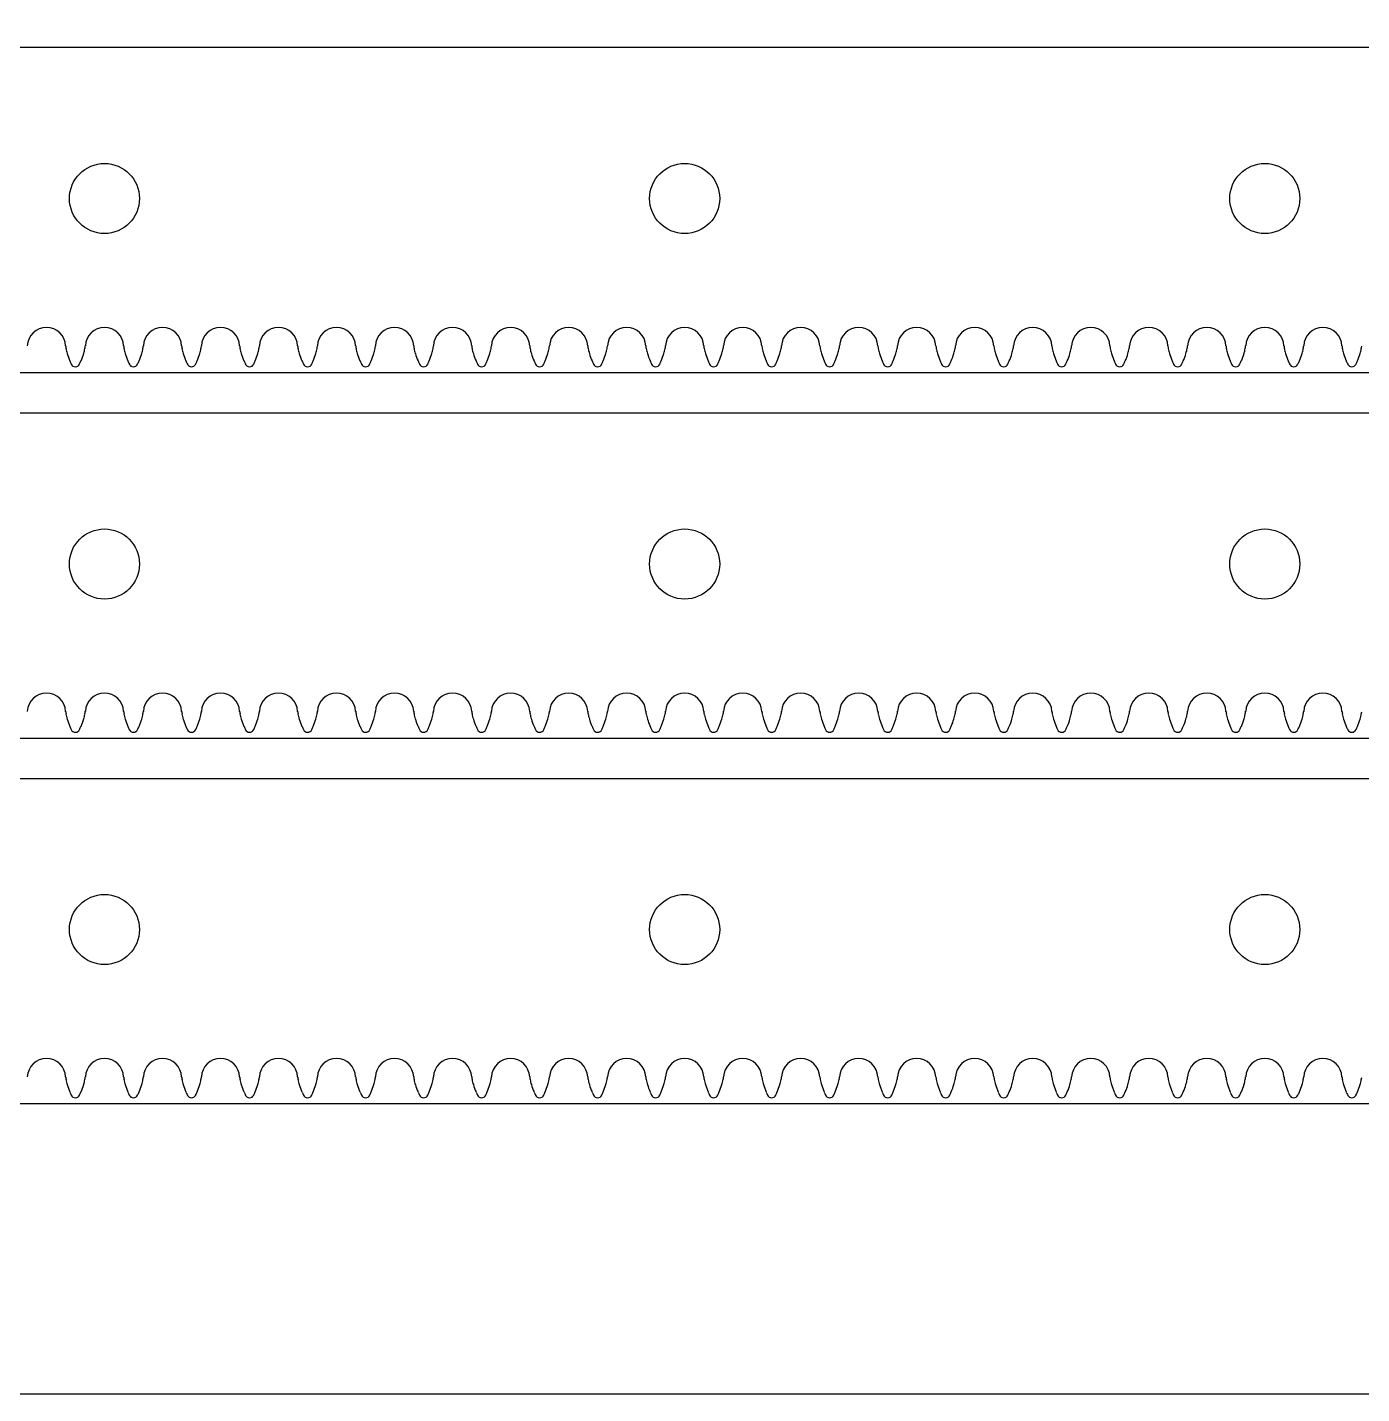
# Model space of a CAD drawing. Extents: x 0 to 800, y 0 to 400.
# Drawn here: x 338.4 to 453.3, y 0 to 117.7 of the extents above; entities that cross this region are included whole.
import ezdxf

# ---------------------------------------------------------------- set-up
doc = ezdxf.new("R2010")
doc.units = 0
doc.header["$MEASUREMENT"] = 0
for name, color, linetype in [('CUTOUT_5MM', 18, 'CONTINUOUS'), ('INSIDE_HOLES_5MM', 18, 'CONTINUOUS'), ('RACK_4MM', 18, 'CONTINUOUS')]:
    doc.layers.add(name, color=color, linetype=linetype)

msp = doc.modelspace()

# ---------------------------------------------------------------- linework, layer by layer
at = {"layer": 'CUTOUT_5MM'}
for p, q in [((744, 116), (46, 116)), ((46, 88), (744, 88)), ((744, 84.5), (46, 84.5)), ((46, 56.5), (744, 56.5)), ((744, 53), (46, 53)), ((46, 25), (744, 25))]:
    msp.add_line(p, q, dxfattribs=at)
at = {"layer": 'INSIDE_HOLES_5MM'}
for centre in [(345, 103), (395, 103), (445, 103), (345, 71.5), (395, 71.5), (445, 71.5), (345, 40), (395, 40), (445, 40)]:
    msp.add_circle(centre, 3.02, dxfattribs=at)
at = {"layer": 'RACK_4MM'}
for p, q in [((341.65, 90.31), (341.65, 90.26)), ((343.35, 90.26), (343.35, 90.31)), ((346.65, 90.31), (346.65, 90.26)), ((348.35, 90.26), (348.35, 90.31)), ((351.65, 90.31), (351.65, 90.26)), ((353.35, 90.26), (353.35, 90.31)), ((356.65, 90.31), (356.65, 90.26)), ((358.35, 90.26), (358.35, 90.31)), ((361.65, 90.31), (361.65, 90.26)), ((363.35, 90.26), (363.35, 90.31)), ((366.65, 90.31), (366.65, 90.26)), ((368.35, 90.26), (368.35, 90.31)), ((371.65, 90.31), (371.65, 90.26)), ((373.35, 90.26), (373.35, 90.31)), ((376.65, 90.31), (376.65, 90.26)), ((378.35, 90.26), (378.35, 90.31)), ((381.65, 90.31), (381.65, 90.26)), ((383.35, 90.26), (383.35, 90.31)), ((386.65, 90.31), (386.65, 90.26)), ((388.35, 90.26), (388.35, 90.31)), ((391.65, 90.31), (391.65, 90.26)), ((393.35, 90.26), (393.35, 90.31)), ((396.65, 90.31), (396.65, 90.26)), ((398.35, 90.26), (398.35, 90.31)), ((401.65, 90.31), (401.65, 90.26)), ((403.35, 90.26), (403.35, 90.31)), ((406.65, 90.31), (406.65, 90.26)), ((408.35, 90.26), (408.35, 90.31)), ((411.65, 90.31), (411.65, 90.26)), ((413.35, 90.26), (413.35, 90.31)), ((416.65, 90.31), (416.65, 90.26)), ((418.35, 90.26), (418.35, 90.31)), ((421.65, 90.31), (421.65, 90.26)), ((423.35, 90.26), (423.35, 90.31)), ((426.65, 90.31), (426.65, 90.26)), ((428.35, 90.26), (428.35, 90.31)), ((431.65, 90.31), (431.65, 90.26)), ((433.35, 90.26), (433.35, 90.31)), ((436.65, 90.31), (436.65, 90.26)), ((438.35, 90.26), (438.35, 90.31)), ((441.65, 90.31), (441.65, 90.26)), ((443.35, 90.26), (443.35, 90.31)), ((446.65, 90.31), (446.65, 90.26)), ((448.35, 90.26), (448.35, 90.31)), ((451.65, 90.31), (451.65, 90.26)), ((341.65, 58.81), (341.65, 58.76)), ((343.35, 58.76), (343.35, 58.81)), ((346.65, 58.81), (346.65, 58.76)), ((348.35, 58.76), (348.35, 58.81)), ((351.65, 58.81), (351.65, 58.76)), ((353.35, 58.76), (353.35, 58.81)), ((356.65, 58.81), (356.65, 58.76)), ((358.35, 58.76), (358.35, 58.81)), ((361.65, 58.81), (361.65, 58.76)), ((363.35, 58.76), (363.35, 58.81)), ((366.65, 58.81), (366.65, 58.76)), ((368.35, 58.76), (368.35, 58.81)), ((371.65, 58.81), (371.65, 58.76)), ((373.35, 58.76), (373.35, 58.81)), ((376.65, 58.81), (376.65, 58.76)), ((378.35, 58.76), (378.35, 58.81)), ((381.65, 58.81), (381.65, 58.76)), ((383.35, 58.76), (383.35, 58.81)), ((386.65, 58.81), (386.65, 58.76)), ((388.35, 58.76), (388.35, 58.81)), ((391.65, 58.81), (391.65, 58.76)), ((393.35, 58.76), (393.35, 58.81)), ((396.65, 58.81), (396.65, 58.76)), ((398.35, 58.76), (398.35, 58.81)), ((401.65, 58.81), (401.65, 58.76)), ((403.35, 58.76), (403.35, 58.81)), ((406.65, 58.81), (406.65, 58.76)), ((408.35, 58.76), (408.35, 58.81)), ((411.65, 58.81), (411.65, 58.76)), ((413.35, 58.76), (413.35, 58.81)), ((416.65, 58.81), (416.65, 58.76)), ((418.35, 58.76), (418.35, 58.81)), ((421.65, 58.81), (421.65, 58.76)), ((423.35, 58.76), (423.35, 58.81)), ((426.65, 58.81), (426.65, 58.76)), ((428.35, 58.76), (428.35, 58.81)), ((431.65, 58.81), (431.65, 58.76)), ((433.35, 58.76), (433.35, 58.81)), ((436.65, 58.81), (436.65, 58.76)), ((438.35, 58.76), (438.35, 58.81)), ((441.65, 58.81), (441.65, 58.76)), ((443.35, 58.76), (443.35, 58.81)), ((446.65, 58.81), (446.65, 58.76)), ((448.35, 58.76), (448.35, 58.81)), ((451.65, 58.81), (451.65, 58.76)), ((341.65, 27.31), (341.65, 27.26)), ((343.35, 27.26), (343.35, 27.31)), ((346.65, 27.31), (346.65, 27.26)), ((348.35, 27.26), (348.35, 27.31)), ((351.65, 27.31), (351.65, 27.26)), ((353.35, 27.26), (353.35, 27.31)), ((356.65, 27.31), (356.65, 27.26)), ((358.35, 27.26), (358.35, 27.31)), ((361.65, 27.31), (361.65, 27.26)), ((363.35, 27.26), (363.35, 27.31)), ((366.65, 27.31), (366.65, 27.26)), ((368.35, 27.26), (368.35, 27.31)), ((371.65, 27.31), (371.65, 27.26)), ((373.35, 27.26), (373.35, 27.31)), ((376.65, 27.31), (376.65, 27.26)), ((378.35, 27.26), (378.35, 27.31)), ((381.65, 27.31), (381.65, 27.26)), ((383.35, 27.26), (383.35, 27.31)), ((386.65, 27.31), (386.65, 27.26)), ((388.35, 27.26), (388.35, 27.31)), ((391.65, 27.31), (391.65, 27.26)), ((393.35, 27.26), (393.35, 27.31)), ((396.65, 27.31), (396.65, 27.26)), ((398.35, 27.26), (398.35, 27.31)), ((401.65, 27.31), (401.65, 27.26)), ((403.35, 27.26), (403.35, 27.31)), ((406.65, 27.31), (406.65, 27.26)), ((408.35, 27.26), (408.35, 27.31)), ((411.65, 27.31), (411.65, 27.26)), ((413.35, 27.26), (413.35, 27.31)), ((416.65, 27.31), (416.65, 27.26)), ((418.35, 27.26), (418.35, 27.31)), ((421.65, 27.31), (421.65, 27.26)), ((423.35, 27.26), (423.35, 27.31)), ((426.65, 27.31), (426.65, 27.26)), ((428.35, 27.26), (428.35, 27.31)), ((431.65, 27.31), (431.65, 27.26)), ((433.35, 27.26), (433.35, 27.31)), ((436.65, 27.31), (436.65, 27.26)), ((438.35, 27.26), (438.35, 27.31)), ((441.65, 27.31), (441.65, 27.26)), ((443.35, 27.26), (443.35, 27.31)), ((446.65, 27.31), (446.65, 27.26)), ((448.35, 27.26), (448.35, 27.31)), ((451.65, 27.31), (451.65, 27.26))]:
    msp.add_line(p, q, dxfattribs=at)
msp.add_lwpolyline([(0, 0), (800, 0), (800, 400), (0, 400)], close=True, dxfattribs=at)
for points in [[(745, 91.88), (745, 116), (45, 116), (45, 91.88)], [(745, 60.38), (745, 84.5), (45, 84.5), (45, 60.38)], [(745, 28.88), (745, 53), (45, 53), (45, 28.88)]]:
    msp.add_lwpolyline(points, dxfattribs=at)
for centre, radius, start, end in [((340, 90.23), 1.65, 2.4997, 177.5003), ((345, 90.23), 1.65, 2.4997, 177.5003), ((350, 90.23), 1.65, 2.4997, 177.5003), ((355, 90.23), 1.65, 2.4997, 177.5003), ((360, 90.23), 1.65, 2.4997, 177.5003), ((365, 90.23), 1.65, 2.4997, 177.5003), ((370, 90.23), 1.65, 2.4997, 177.5003), ((375, 90.23), 1.65, 2.4997, 177.5003), ((380, 90.23), 1.65, 2.4997, 177.5003), ((385, 90.23), 1.65, 2.4997, 177.5003), ((390, 90.23), 1.65, 2.4997, 177.5003), ((395, 90.23), 1.65, 2.4997, 177.5003), ((400, 90.23), 1.65, 2.4997, 177.5003), ((405, 90.23), 1.65, 2.4997, 177.5003), ((410, 90.23), 1.65, 2.4997, 177.5003), ((415, 90.23), 1.65, 2.4997, 177.5003), ((420, 90.23), 1.65, 2.4997, 177.5003), ((425, 90.23), 1.65, 2.4997, 177.5003), ((430, 90.23), 1.65, 2.4997, 177.5003), ((435, 90.23), 1.65, 2.4997, 177.5003), ((440, 90.23), 1.65, 2.4997, 177.5003), ((445, 90.23), 1.65, 2.4997, 177.5003), ((450, 90.23), 1.65, 2.4997, 177.5003), ((343.88, 90.53), 2.24, 186.8377, 191.5538), ((346.08, 90.96), 4.49, 191.3933, 197.171), ((348.69, 91.77), 7.22, 197.1596, 202.5425), ((336.78, 91.6), 6.72, 337.259, 343.0389), ((337.5, 91.32), 5.95, 343.5387, 347.897), ((341.54, 90.46), 1.82, 347.897, 353.7115), ((348.88, 90.53), 2.24, 186.8377, 191.5538), ((351.08, 90.96), 4.49, 191.3933, 197.171), ((353.69, 91.77), 7.22, 197.1596, 202.5425), ((341.78, 91.6), 6.72, 337.259, 343.0389), ((342.5, 91.32), 5.95, 343.5387, 347.897), ((346.54, 90.46), 1.82, 347.897, 353.7115), ((353.88, 90.53), 2.24, 186.8377, 191.5538), ((356.08, 90.96), 4.49, 191.3933, 197.171), ((358.69, 91.77), 7.22, 197.1596, 202.5425), ((346.78, 91.6), 6.72, 337.259, 343.0389), ((347.5, 91.32), 5.95, 343.5387, 347.897), ((351.54, 90.46), 1.82, 347.897, 353.7115), ((358.88, 90.53), 2.24, 186.8377, 191.5538), ((361.08, 90.96), 4.49, 191.3933, 197.171), ((363.69, 91.77), 7.22, 197.1596, 202.5425), ((351.78, 91.6), 6.72, 337.259, 343.0389), ((352.5, 91.32), 5.95, 343.5387, 347.897), ((356.54, 90.46), 1.82, 347.897, 353.7115), ((363.88, 90.53), 2.24, 186.8377, 191.5538), ((366.08, 90.96), 4.49, 191.3933, 197.171), ((368.69, 91.77), 7.22, 197.1596, 202.5425), ((356.78, 91.6), 6.72, 337.259, 343.0389), ((357.5, 91.32), 5.95, 343.5387, 347.897), ((361.54, 90.46), 1.82, 347.897, 353.7115), ((368.88, 90.53), 2.24, 186.8377, 191.5538), ((371.08, 90.96), 4.49, 191.3933, 197.171), ((373.69, 91.77), 7.22, 197.1596, 202.5425), ((361.78, 91.6), 6.72, 337.259, 343.0389), ((362.5, 91.32), 5.95, 343.5387, 347.897), ((366.54, 90.46), 1.82, 347.897, 353.7115), ((373.88, 90.53), 2.24, 186.8377, 191.5538), ((376.08, 90.96), 4.49, 191.3933, 197.171), ((378.69, 91.77), 7.22, 197.1596, 202.5425), ((366.78, 91.6), 6.72, 337.259, 343.0389), ((367.5, 91.32), 5.95, 343.5387, 347.897), ((371.54, 90.46), 1.82, 347.897, 353.7115), ((378.88, 90.53), 2.24, 186.8377, 191.5538), ((381.08, 90.96), 4.49, 191.3933, 197.171), ((383.69, 91.77), 7.22, 197.1596, 202.5425), ((371.78, 91.6), 6.72, 337.259, 343.0389), ((372.5, 91.32), 5.95, 343.5387, 347.897), ((376.54, 90.46), 1.82, 347.897, 353.7115), ((383.88, 90.53), 2.24, 186.8377, 191.5538), ((386.08, 90.96), 4.49, 191.3933, 197.171), ((388.69, 91.77), 7.22, 197.1596, 202.5425), ((376.78, 91.6), 6.72, 337.259, 343.0389), ((377.5, 91.32), 5.95, 343.5387, 347.897), ((381.54, 90.46), 1.82, 347.897, 353.7115), ((388.88, 90.53), 2.24, 186.8377, 191.5538), ((391.08, 90.96), 4.49, 191.3933, 197.171), ((393.69, 91.77), 7.22, 197.1596, 202.5425), ((381.78, 91.6), 6.72, 337.259, 343.0389), ((382.5, 91.32), 5.95, 343.5387, 347.897), ((386.54, 90.46), 1.82, 347.897, 353.7115), ((393.88, 90.53), 2.24, 186.8377, 191.5538), ((396.08, 90.96), 4.49, 191.3933, 197.171), ((398.69, 91.77), 7.22, 197.1596, 202.5425), ((386.78, 91.6), 6.72, 337.259, 343.0389), ((387.5, 91.32), 5.95, 343.5387, 347.897), ((391.54, 90.46), 1.82, 347.897, 353.7115), ((398.88, 90.53), 2.24, 186.8377, 191.5538), ((401.08, 90.96), 4.49, 191.3933, 197.171), ((403.69, 91.77), 7.22, 197.1596, 202.5425), ((391.78, 91.6), 6.72, 337.259, 343.0389), ((392.5, 91.32), 5.95, 343.5387, 347.897), ((396.54, 90.46), 1.82, 347.897, 353.7115), ((403.88, 90.53), 2.24, 186.8377, 191.5538), ((406.08, 90.96), 4.49, 191.3933, 197.171), ((408.69, 91.77), 7.22, 197.1596, 202.5425), ((396.78, 91.6), 6.72, 337.259, 343.0389), ((397.5, 91.32), 5.95, 343.5387, 347.897), ((401.54, 90.46), 1.82, 347.897, 353.7115), ((408.88, 90.53), 2.24, 186.8377, 191.5538), ((411.08, 90.96), 4.49, 191.3933, 197.171), ((413.69, 91.77), 7.22, 197.1596, 202.5425), ((401.78, 91.6), 6.72, 337.259, 343.0389), ((402.5, 91.32), 5.95, 343.5387, 347.897), ((406.54, 90.46), 1.82, 347.897, 353.7115), ((413.88, 90.53), 2.24, 186.8377, 191.5538), ((416.08, 90.96), 4.49, 191.3933, 197.171), ((418.69, 91.77), 7.22, 197.1596, 202.5425), ((406.78, 91.6), 6.72, 337.259, 343.0389), ((407.5, 91.32), 5.95, 343.5387, 347.897), ((411.54, 90.46), 1.82, 347.897, 353.7115), ((418.88, 90.53), 2.24, 186.8377, 191.5538), ((421.08, 90.96), 4.49, 191.3933, 197.171), ((423.69, 91.77), 7.22, 197.1596, 202.5425), ((411.78, 91.6), 6.72, 337.259, 343.0389), ((412.5, 91.32), 5.95, 343.5387, 347.897), ((416.54, 90.46), 1.82, 347.897, 353.7115), ((423.88, 90.53), 2.24, 186.8377, 191.5538), ((426.08, 90.96), 4.49, 191.3933, 197.171), ((428.69, 91.77), 7.22, 197.1596, 202.5425), ((416.78, 91.6), 6.72, 337.259, 343.0389), ((417.5, 91.32), 5.95, 343.5387, 347.897), ((421.54, 90.46), 1.82, 347.897, 353.7115), ((428.88, 90.53), 2.24, 186.8377, 191.5538), ((431.08, 90.96), 4.49, 191.3933, 197.171), ((433.69, 91.77), 7.22, 197.1596, 202.5425), ((421.78, 91.6), 6.72, 337.259, 343.0389), ((422.5, 91.32), 5.95, 343.5387, 347.897), ((426.54, 90.46), 1.82, 347.897, 353.7115), ((433.88, 90.53), 2.24, 186.8377, 191.5538), ((436.08, 90.96), 4.49, 191.3933, 197.171), ((438.69, 91.77), 7.22, 197.1596, 202.5425), ((426.78, 91.6), 6.72, 337.259, 343.0389), ((427.5, 91.32), 5.95, 343.5387, 347.897), ((431.54, 90.46), 1.82, 347.897, 353.7115), ((438.88, 90.53), 2.24, 186.8377, 191.5538), ((441.08, 90.96), 4.49, 191.3933, 197.171), ((443.69, 91.77), 7.22, 197.1596, 202.5425), ((431.78, 91.6), 6.72, 337.259, 343.0389), ((432.5, 91.32), 5.95, 343.5387, 347.897), ((436.54, 90.46), 1.82, 347.897, 353.7115), ((443.88, 90.53), 2.24, 186.8377, 191.5538), ((446.08, 90.96), 4.49, 191.3933, 197.171), ((448.69, 91.77), 7.22, 197.1596, 202.5425), ((436.78, 91.6), 6.72, 337.259, 343.0389), ((437.5, 91.32), 5.95, 343.5387, 347.897), ((441.54, 90.46), 1.82, 347.897, 353.7115), ((448.88, 90.53), 2.24, 186.8377, 191.5538), ((451.08, 90.96), 4.49, 191.3933, 197.171), ((453.69, 91.77), 7.22, 197.1596, 202.5425), ((441.78, 91.6), 6.72, 337.259, 343.0389), ((442.5, 91.32), 5.95, 343.5387, 347.897), ((446.54, 90.46), 1.82, 347.897, 353.7115), ((453.88, 90.53), 2.24, 186.8377, 191.5538), ((456.08, 90.96), 4.49, 191.3933, 197.171), ((458.69, 91.77), 7.22, 197.1596, 202.5425), ((446.78, 91.6), 6.72, 337.259, 343.0389), ((447.5, 91.32), 5.95, 343.5387, 347.897), ((451.54, 90.46), 1.82, 347.897, 353.7115), ((350.08, 92.34), 8.72, 202.5425, 204.4697), ((342.5, 88.89), 0.396, 204.3206, 335.6794), ((332.85, 93.25), 10.98, 335.7289, 337.259), ((355.08, 92.34), 8.72, 202.5425, 204.4697), ((347.5, 88.89), 0.396, 204.3206, 335.6794), ((337.85, 93.25), 10.98, 335.7289, 337.259), ((360.08, 92.34), 8.72, 202.5425, 204.4697), ((352.5, 88.89), 0.396, 204.3206, 335.6794), ((342.85, 93.25), 10.98, 335.7289, 337.259), ((365.08, 92.34), 8.72, 202.5425, 204.4697), ((357.5, 88.89), 0.396, 204.3206, 335.6794), ((347.85, 93.25), 10.98, 335.7289, 337.259), ((370.08, 92.34), 8.72, 202.5425, 204.4697), ((362.5, 88.89), 0.396, 204.3206, 335.6794), ((352.85, 93.25), 10.98, 335.7289, 337.259), ((375.08, 92.34), 8.72, 202.5425, 204.4697), ((367.5, 88.89), 0.396, 204.3206, 335.6794), ((357.85, 93.25), 10.98, 335.7289, 337.259), ((380.08, 92.34), 8.72, 202.5425, 204.4697), ((372.5, 88.89), 0.396, 204.3206, 335.6794), ((362.85, 93.25), 10.98, 335.7289, 337.259), ((385.08, 92.34), 8.72, 202.5425, 204.4697), ((377.5, 88.89), 0.396, 204.3206, 335.6794), ((367.85, 93.25), 10.98, 335.7289, 337.259), ((390.08, 92.34), 8.72, 202.5425, 204.4697), ((382.5, 88.89), 0.396, 204.3206, 335.6794), ((372.85, 93.25), 10.98, 335.7289, 337.259), ((395.08, 92.34), 8.72, 202.5425, 204.4697), ((387.5, 88.89), 0.396, 204.3206, 335.6794), ((377.85, 93.25), 10.98, 335.7289, 337.259), ((400.08, 92.34), 8.72, 202.5425, 204.4697), ((392.5, 88.89), 0.396, 204.3206, 335.6794), ((382.85, 93.25), 10.98, 335.7289, 337.259), ((405.08, 92.34), 8.72, 202.5425, 204.4697), ((397.5, 88.89), 0.396, 204.3206, 335.6794), ((387.85, 93.25), 10.98, 335.7289, 337.259), ((410.08, 92.34), 8.72, 202.5425, 204.4697), ((402.5, 88.89), 0.396, 204.3206, 335.6794), ((392.85, 93.25), 10.98, 335.7289, 337.259), ((415.08, 92.34), 8.72, 202.5425, 204.4697), ((407.5, 88.89), 0.396, 204.3206, 335.6794), ((397.85, 93.25), 10.98, 335.7289, 337.259), ((420.08, 92.34), 8.72, 202.5425, 204.4697), ((412.5, 88.89), 0.396, 204.3206, 335.6794), ((402.85, 93.25), 10.98, 335.7289, 337.259), ((425.08, 92.34), 8.72, 202.5425, 204.4697), ((417.5, 88.89), 0.396, 204.3206, 335.6794), ((407.85, 93.25), 10.98, 335.7289, 337.259), ((430.08, 92.34), 8.72, 202.5425, 204.4697), ((422.5, 88.89), 0.396, 204.3206, 335.6794), ((412.85, 93.25), 10.98, 335.7289, 337.259), ((435.08, 92.34), 8.72, 202.5425, 204.4697), ((427.5, 88.89), 0.396, 204.3206, 335.6794), ((417.85, 93.25), 10.98, 335.7289, 337.259), ((440.08, 92.34), 8.72, 202.5425, 204.4697), ((432.5, 88.89), 0.396, 204.3206, 335.6794), ((422.85, 93.25), 10.98, 335.7289, 337.259), ((445.08, 92.34), 8.72, 202.5425, 204.4697), ((437.5, 88.89), 0.396, 204.3206, 335.6794), ((427.85, 93.25), 10.98, 335.7289, 337.259), ((450.08, 92.34), 8.72, 202.5425, 204.4697), ((442.5, 88.89), 0.396, 204.3206, 335.6794), ((432.85, 93.25), 10.98, 335.7289, 337.259), ((455.08, 92.34), 8.72, 202.5425, 204.4697), ((447.5, 88.89), 0.396, 204.3206, 335.6794), ((437.85, 93.25), 10.98, 335.7289, 337.259), ((460.08, 92.34), 8.72, 202.5425, 204.4697), ((452.5, 88.89), 0.396, 204.3206, 335.6794), ((442.85, 93.25), 10.98, 335.7289, 337.259), ((340, 58.73), 1.65, 2.4997, 177.5003), ((345, 58.73), 1.65, 2.4997, 177.5003), ((350, 58.73), 1.65, 2.4997, 177.5003), ((355, 58.73), 1.65, 2.4997, 177.5003), ((360, 58.73), 1.65, 2.4997, 177.5003), ((365, 58.73), 1.65, 2.4997, 177.5003), ((370, 58.73), 1.65, 2.4997, 177.5003), ((375, 58.73), 1.65, 2.4997, 177.5003), ((380, 58.73), 1.65, 2.4997, 177.5003), ((385, 58.73), 1.65, 2.4997, 177.5003), ((390, 58.73), 1.65, 2.4997, 177.5003), ((395, 58.73), 1.65, 2.4997, 177.5003), ((400, 58.73), 1.65, 2.4997, 177.5003), ((405, 58.73), 1.65, 2.4997, 177.5003), ((410, 58.73), 1.65, 2.4997, 177.5003), ((415, 58.73), 1.65, 2.4997, 177.5003), ((420, 58.73), 1.65, 2.4997, 177.5003), ((425, 58.73), 1.65, 2.4997, 177.5003), ((430, 58.73), 1.65, 2.4997, 177.5003), ((435, 58.73), 1.65, 2.4997, 177.5003), ((440, 58.73), 1.65, 2.4997, 177.5003), ((445, 58.73), 1.65, 2.4997, 177.5003), ((450, 58.73), 1.65, 2.4997, 177.5003), ((343.88, 59.03), 2.24, 186.8377, 191.5538), ((346.08, 59.46), 4.49, 191.3933, 197.171), ((348.69, 60.27), 7.22, 197.1596, 202.5425), ((336.78, 60.1), 6.72, 337.259, 343.0389), ((337.5, 59.82), 5.95, 343.5387, 347.897), ((341.54, 58.96), 1.82, 347.897, 353.7115), ((348.88, 59.03), 2.24, 186.8377, 191.5538), ((351.08, 59.46), 4.49, 191.3933, 197.171), ((353.69, 60.27), 7.22, 197.1596, 202.5425), ((341.78, 60.1), 6.72, 337.259, 343.0389), ((342.5, 59.82), 5.95, 343.5387, 347.897), ((346.54, 58.96), 1.82, 347.897, 353.7115), ((353.88, 59.03), 2.24, 186.8377, 191.5538), ((356.08, 59.46), 4.49, 191.3933, 197.171), ((358.69, 60.27), 7.22, 197.1596, 202.5425), ((346.78, 60.1), 6.72, 337.259, 343.0389), ((347.5, 59.82), 5.95, 343.5387, 347.897), ((351.54, 58.96), 1.82, 347.897, 353.7115), ((358.88, 59.03), 2.24, 186.8377, 191.5538), ((361.08, 59.46), 4.49, 191.3933, 197.171), ((363.69, 60.27), 7.22, 197.1596, 202.5425), ((351.78, 60.1), 6.72, 337.259, 343.0389), ((352.5, 59.82), 5.95, 343.5387, 347.897), ((356.54, 58.96), 1.82, 347.897, 353.7115), ((363.88, 59.03), 2.24, 186.8377, 191.5538), ((366.08, 59.46), 4.49, 191.3933, 197.171), ((368.69, 60.27), 7.22, 197.1596, 202.5425), ((356.78, 60.1), 6.72, 337.259, 343.0389), ((357.5, 59.82), 5.95, 343.5387, 347.897), ((361.54, 58.96), 1.82, 347.897, 353.7115), ((368.88, 59.03), 2.24, 186.8377, 191.5538), ((371.08, 59.46), 4.49, 191.3933, 197.171), ((373.69, 60.27), 7.22, 197.1596, 202.5425), ((361.78, 60.1), 6.72, 337.259, 343.0389), ((362.5, 59.82), 5.95, 343.5387, 347.897), ((366.54, 58.96), 1.82, 347.897, 353.7115), ((373.88, 59.03), 2.24, 186.8377, 191.5538), ((376.08, 59.46), 4.49, 191.3933, 197.171), ((378.69, 60.27), 7.22, 197.1596, 202.5425), ((366.78, 60.1), 6.72, 337.259, 343.0389), ((367.5, 59.82), 5.95, 343.5387, 347.897), ((371.54, 58.96), 1.82, 347.897, 353.7115), ((378.88, 59.03), 2.24, 186.8377, 191.5538), ((381.08, 59.46), 4.49, 191.3933, 197.171), ((383.69, 60.27), 7.22, 197.1596, 202.5425), ((371.78, 60.1), 6.72, 337.259, 343.0389), ((372.5, 59.82), 5.95, 343.5387, 347.897), ((376.54, 58.96), 1.82, 347.897, 353.7115), ((383.88, 59.03), 2.24, 186.8377, 191.5538), ((386.08, 59.46), 4.49, 191.3933, 197.171), ((388.69, 60.27), 7.22, 197.1596, 202.5425), ((376.78, 60.1), 6.72, 337.259, 343.0389), ((377.5, 59.82), 5.95, 343.5387, 347.897), ((381.54, 58.96), 1.82, 347.897, 353.7115), ((388.88, 59.03), 2.24, 186.8377, 191.5538), ((391.08, 59.46), 4.49, 191.3933, 197.171), ((393.69, 60.27), 7.22, 197.1596, 202.5425), ((381.78, 60.1), 6.72, 337.259, 343.0389), ((382.5, 59.82), 5.95, 343.5387, 347.897), ((386.54, 58.96), 1.82, 347.897, 353.7115), ((393.88, 59.03), 2.24, 186.8377, 191.5538), ((396.08, 59.46), 4.49, 191.3933, 197.171), ((398.69, 60.27), 7.22, 197.1596, 202.5425), ((386.78, 60.1), 6.72, 337.259, 343.0389), ((387.5, 59.82), 5.95, 343.5387, 347.897), ((391.54, 58.96), 1.82, 347.897, 353.7115), ((398.88, 59.03), 2.24, 186.8377, 191.5538), ((401.08, 59.46), 4.49, 191.3933, 197.171), ((403.69, 60.27), 7.22, 197.1596, 202.5425), ((391.78, 60.1), 6.72, 337.259, 343.0389), ((392.5, 59.82), 5.95, 343.5387, 347.897), ((396.54, 58.96), 1.82, 347.897, 353.7115), ((403.88, 59.03), 2.24, 186.8377, 191.5538), ((406.08, 59.46), 4.49, 191.3933, 197.171), ((408.69, 60.27), 7.22, 197.1596, 202.5425), ((396.78, 60.1), 6.72, 337.259, 343.0389), ((397.5, 59.82), 5.95, 343.5387, 347.897), ((401.54, 58.96), 1.82, 347.897, 353.7115), ((408.88, 59.03), 2.24, 186.8377, 191.5538), ((411.08, 59.46), 4.49, 191.3933, 197.171), ((413.69, 60.27), 7.22, 197.1596, 202.5425), ((401.78, 60.1), 6.72, 337.259, 343.0389), ((402.5, 59.82), 5.95, 343.5387, 347.897), ((406.54, 58.96), 1.82, 347.897, 353.7115), ((413.88, 59.03), 2.24, 186.8377, 191.5538), ((416.08, 59.46), 4.49, 191.3933, 197.171), ((418.69, 60.27), 7.22, 197.1596, 202.5425), ((406.78, 60.1), 6.72, 337.259, 343.0389), ((407.5, 59.82), 5.95, 343.5387, 347.897), ((411.54, 58.96), 1.82, 347.897, 353.7115), ((418.88, 59.03), 2.24, 186.8377, 191.5538), ((421.08, 59.46), 4.49, 191.3933, 197.171), ((423.69, 60.27), 7.22, 197.1596, 202.5425), ((411.78, 60.1), 6.72, 337.259, 343.0389), ((412.5, 59.82), 5.95, 343.5387, 347.897), ((416.54, 58.96), 1.82, 347.897, 353.7115), ((423.88, 59.03), 2.24, 186.8377, 191.5538), ((426.08, 59.46), 4.49, 191.3933, 197.171), ((428.69, 60.27), 7.22, 197.1596, 202.5425), ((416.78, 60.1), 6.72, 337.259, 343.0389), ((417.5, 59.82), 5.95, 343.5387, 347.897), ((421.54, 58.96), 1.82, 347.897, 353.7115), ((428.88, 59.03), 2.24, 186.8377, 191.5538), ((431.08, 59.46), 4.49, 191.3933, 197.171), ((433.69, 60.27), 7.22, 197.1596, 202.5425), ((421.78, 60.1), 6.72, 337.259, 343.0389), ((422.5, 59.82), 5.95, 343.5387, 347.897), ((426.54, 58.96), 1.82, 347.897, 353.7115), ((433.88, 59.03), 2.24, 186.8377, 191.5538), ((436.08, 59.46), 4.49, 191.3933, 197.171), ((438.69, 60.27), 7.22, 197.1596, 202.5425), ((426.78, 60.1), 6.72, 337.259, 343.0389), ((427.5, 59.82), 5.95, 343.5387, 347.897), ((431.54, 58.96), 1.82, 347.897, 353.7115), ((438.88, 59.03), 2.24, 186.8377, 191.5538), ((441.08, 59.46), 4.49, 191.3933, 197.171), ((443.69, 60.27), 7.22, 197.1596, 202.5425), ((431.78, 60.1), 6.72, 337.259, 343.0389), ((432.5, 59.82), 5.95, 343.5387, 347.897), ((436.54, 58.96), 1.82, 347.897, 353.7115), ((443.88, 59.03), 2.24, 186.8377, 191.5538), ((446.08, 59.46), 4.49, 191.3933, 197.171), ((448.69, 60.27), 7.22, 197.1596, 202.5425), ((436.78, 60.1), 6.72, 337.259, 343.0389), ((437.5, 59.82), 5.95, 343.5387, 347.897), ((441.54, 58.96), 1.82, 347.897, 353.7115), ((448.88, 59.03), 2.24, 186.8377, 191.5538), ((451.08, 59.46), 4.49, 191.3933, 197.171), ((453.69, 60.27), 7.22, 197.1596, 202.5425), ((441.78, 60.1), 6.72, 337.259, 343.0389), ((442.5, 59.82), 5.95, 343.5387, 347.897), ((446.54, 58.96), 1.82, 347.897, 353.7115), ((453.88, 59.03), 2.24, 186.8377, 191.5538), ((456.08, 59.46), 4.49, 191.3933, 197.171), ((458.69, 60.27), 7.22, 197.1596, 202.5425), ((446.78, 60.1), 6.72, 337.259, 343.0389), ((447.5, 59.82), 5.95, 343.5387, 347.897), ((451.54, 58.96), 1.82, 347.897, 353.7115), ((350.08, 60.84), 8.72, 202.5425, 204.4697), ((342.5, 57.39), 0.396, 204.3206, 335.6794), ((332.85, 61.75), 10.98, 335.7289, 337.259), ((355.08, 60.84), 8.72, 202.5425, 204.4697), ((347.5, 57.39), 0.396, 204.3206, 335.6794), ((337.85, 61.75), 10.98, 335.7289, 337.259), ((360.08, 60.84), 8.72, 202.5425, 204.4697), ((352.5, 57.39), 0.396, 204.3206, 335.6794), ((342.85, 61.75), 10.98, 335.7289, 337.259), ((365.08, 60.84), 8.72, 202.5425, 204.4697), ((357.5, 57.39), 0.396, 204.3206, 335.6794), ((347.85, 61.75), 10.98, 335.7289, 337.259), ((370.08, 60.84), 8.72, 202.5425, 204.4697), ((362.5, 57.39), 0.396, 204.3206, 335.6794), ((352.85, 61.75), 10.98, 335.7289, 337.259), ((375.08, 60.84), 8.72, 202.5425, 204.4697), ((367.5, 57.39), 0.396, 204.3206, 335.6794), ((357.85, 61.75), 10.98, 335.7289, 337.259), ((380.08, 60.84), 8.72, 202.5425, 204.4697), ((372.5, 57.39), 0.396, 204.3206, 335.6794), ((362.85, 61.75), 10.98, 335.7289, 337.259), ((385.08, 60.84), 8.72, 202.5425, 204.4697), ((377.5, 57.39), 0.396, 204.3206, 335.6794), ((367.85, 61.75), 10.98, 335.7289, 337.259), ((390.08, 60.84), 8.72, 202.5425, 204.4697), ((382.5, 57.39), 0.396, 204.3206, 335.6794), ((372.85, 61.75), 10.98, 335.7289, 337.259), ((395.08, 60.84), 8.72, 202.5425, 204.4697), ((387.5, 57.39), 0.396, 204.3206, 335.6794), ((377.85, 61.75), 10.98, 335.7289, 337.259), ((400.08, 60.84), 8.72, 202.5425, 204.4697), ((392.5, 57.39), 0.396, 204.3206, 335.6794), ((382.85, 61.75), 10.98, 335.7289, 337.259), ((405.08, 60.84), 8.72, 202.5425, 204.4697), ((397.5, 57.39), 0.396, 204.3206, 335.6794), ((387.85, 61.75), 10.98, 335.7289, 337.259), ((410.08, 60.84), 8.72, 202.5425, 204.4697), ((402.5, 57.39), 0.396, 204.3206, 335.6794), ((392.85, 61.75), 10.98, 335.7289, 337.259), ((415.08, 60.84), 8.72, 202.5425, 204.4697), ((407.5, 57.39), 0.396, 204.3206, 335.6794), ((397.85, 61.75), 10.98, 335.7289, 337.259), ((420.08, 60.84), 8.72, 202.5425, 204.4697), ((412.5, 57.39), 0.396, 204.3206, 335.6794), ((402.85, 61.75), 10.98, 335.7289, 337.259), ((425.08, 60.84), 8.72, 202.5425, 204.4697), ((417.5, 57.39), 0.396, 204.3206, 335.6794), ((407.85, 61.75), 10.98, 335.7289, 337.259), ((430.08, 60.84), 8.72, 202.5425, 204.4697), ((422.5, 57.39), 0.396, 204.3206, 335.6794), ((412.85, 61.75), 10.98, 335.7289, 337.259), ((435.08, 60.84), 8.72, 202.5425, 204.4697), ((427.5, 57.39), 0.396, 204.3206, 335.6794), ((417.85, 61.75), 10.98, 335.7289, 337.259), ((440.08, 60.84), 8.72, 202.5425, 204.4697), ((432.5, 57.39), 0.396, 204.3206, 335.6794), ((422.85, 61.75), 10.98, 335.7289, 337.259), ((445.08, 60.84), 8.72, 202.5425, 204.4697), ((437.5, 57.39), 0.396, 204.3206, 335.6794), ((427.85, 61.75), 10.98, 335.7289, 337.259), ((450.08, 60.84), 8.72, 202.5425, 204.4697), ((442.5, 57.39), 0.396, 204.3206, 335.6794), ((432.85, 61.75), 10.98, 335.7289, 337.259), ((455.08, 60.84), 8.72, 202.5425, 204.4697), ((447.5, 57.39), 0.396, 204.3206, 335.6794), ((437.85, 61.75), 10.98, 335.7289, 337.259), ((460.08, 60.84), 8.72, 202.5425, 204.4697), ((452.5, 57.39), 0.396, 204.3206, 335.6794), ((442.85, 61.75), 10.98, 335.7289, 337.259), ((340, 27.23), 1.65, 2.4997, 177.5003), ((345, 27.23), 1.65, 2.4997, 177.5003), ((350, 27.23), 1.65, 2.4997, 177.5003), ((355, 27.23), 1.65, 2.4997, 177.5003), ((360, 27.23), 1.65, 2.4997, 177.5003), ((365, 27.23), 1.65, 2.4997, 177.5003), ((370, 27.23), 1.65, 2.4997, 177.5003), ((375, 27.23), 1.65, 2.4997, 177.5003), ((380, 27.23), 1.65, 2.4997, 177.5003), ((385, 27.23), 1.65, 2.4997, 177.5003), ((390, 27.23), 1.65, 2.4997, 177.5003), ((395, 27.23), 1.65, 2.4997, 177.5003), ((400, 27.23), 1.65, 2.4997, 177.5003), ((405, 27.23), 1.65, 2.4997, 177.5003), ((410, 27.23), 1.65, 2.4997, 177.5003), ((415, 27.23), 1.65, 2.4997, 177.5003), ((420, 27.23), 1.65, 2.4997, 177.5003), ((425, 27.23), 1.65, 2.4997, 177.5003), ((430, 27.23), 1.65, 2.4997, 177.5003), ((435, 27.23), 1.65, 2.4997, 177.5003), ((440, 27.23), 1.65, 2.4997, 177.5003), ((445, 27.23), 1.65, 2.4997, 177.5003), ((450, 27.23), 1.65, 2.4997, 177.5003), ((343.88, 27.53), 2.24, 186.8377, 191.5538), ((341.54, 27.46), 1.82, 347.897, 353.7115), ((348.88, 27.53), 2.24, 186.8377, 191.5538), ((346.54, 27.46), 1.82, 347.897, 353.7115), ((353.88, 27.53), 2.24, 186.8377, 191.5538), ((351.54, 27.46), 1.82, 347.897, 353.7115), ((358.88, 27.53), 2.24, 186.8377, 191.5538), ((356.54, 27.46), 1.82, 347.897, 353.7115), ((363.88, 27.53), 2.24, 186.8377, 191.5538), ((361.54, 27.46), 1.82, 347.897, 353.7115), ((368.88, 27.53), 2.24, 186.8377, 191.5538), ((366.54, 27.46), 1.82, 347.897, 353.7115), ((373.88, 27.53), 2.24, 186.8377, 191.5538), ((371.54, 27.46), 1.82, 347.897, 353.7115), ((378.88, 27.53), 2.24, 186.8377, 191.5538), ((376.54, 27.46), 1.82, 347.897, 353.7115), ((383.88, 27.53), 2.24, 186.8377, 191.5538), ((381.54, 27.46), 1.82, 347.897, 353.7115), ((388.88, 27.53), 2.24, 186.8377, 191.5538), ((386.54, 27.46), 1.82, 347.897, 353.7115), ((393.88, 27.53), 2.24, 186.8377, 191.5538), ((391.54, 27.46), 1.82, 347.897, 353.7115), ((398.88, 27.53), 2.24, 186.8377, 191.5538), ((396.54, 27.46), 1.82, 347.897, 353.7115), ((403.88, 27.53), 2.24, 186.8377, 191.5538), ((401.54, 27.46), 1.82, 347.897, 353.7115), ((408.88, 27.53), 2.24, 186.8377, 191.5538), ((406.54, 27.46), 1.82, 347.897, 353.7115), ((413.88, 27.53), 2.24, 186.8377, 191.5538), ((411.54, 27.46), 1.82, 347.897, 353.7115), ((418.88, 27.53), 2.24, 186.8377, 191.5538), ((416.54, 27.46), 1.82, 347.897, 353.7115), ((423.88, 27.53), 2.24, 186.8377, 191.5538), ((421.54, 27.46), 1.82, 347.897, 353.7115), ((428.88, 27.53), 2.24, 186.8377, 191.5538), ((426.54, 27.46), 1.82, 347.897, 353.7115), ((433.88, 27.53), 2.24, 186.8377, 191.5538), ((431.54, 27.46), 1.82, 347.897, 353.7115), ((438.88, 27.53), 2.24, 186.8377, 191.5538), ((436.54, 27.46), 1.82, 347.897, 353.7115), ((443.88, 27.53), 2.24, 186.8377, 191.5538), ((441.54, 27.46), 1.82, 347.897, 353.7115), ((448.88, 27.53), 2.24, 186.8377, 191.5538), ((446.54, 27.46), 1.82, 347.897, 353.7115), ((453.88, 27.53), 2.24, 186.8377, 191.5538), ((451.54, 27.46), 1.82, 347.897, 353.7115), ((346.08, 27.96), 4.49, 191.3933, 197.171), ((348.69, 28.77), 7.22, 197.1596, 202.5425), ((350.08, 29.34), 8.72, 202.5425, 204.4697), ((332.85, 30.25), 10.98, 335.7289, 337.259), ((336.78, 28.6), 6.72, 337.259, 343.0389), ((337.5, 28.32), 5.95, 343.5387, 347.897), ((351.08, 27.96), 4.49, 191.3933, 197.171), ((353.69, 28.77), 7.22, 197.1596, 202.5425), ((355.08, 29.34), 8.72, 202.5425, 204.4697), ((337.85, 30.25), 10.98, 335.7289, 337.259), ((341.78, 28.6), 6.72, 337.259, 343.0389), ((342.5, 28.32), 5.95, 343.5387, 347.897), ((356.08, 27.96), 4.49, 191.3933, 197.171), ((358.69, 28.77), 7.22, 197.1596, 202.5425), ((360.08, 29.34), 8.72, 202.5425, 204.4697), ((342.85, 30.25), 10.98, 335.7289, 337.259), ((346.78, 28.6), 6.72, 337.259, 343.0389), ((347.5, 28.32), 5.95, 343.5387, 347.897), ((361.08, 27.96), 4.49, 191.3933, 197.171), ((363.69, 28.77), 7.22, 197.1596, 202.5425), ((365.08, 29.34), 8.72, 202.5425, 204.4697), ((347.85, 30.25), 10.98, 335.7289, 337.259), ((351.78, 28.6), 6.72, 337.259, 343.0389), ((352.5, 28.32), 5.95, 343.5387, 347.897), ((366.08, 27.96), 4.49, 191.3933, 197.171), ((368.69, 28.77), 7.22, 197.1596, 202.5425), ((370.08, 29.34), 8.72, 202.5425, 204.4697), ((352.85, 30.25), 10.98, 335.7289, 337.259), ((356.78, 28.6), 6.72, 337.259, 343.0389), ((357.5, 28.32), 5.95, 343.5387, 347.897), ((371.08, 27.96), 4.49, 191.3933, 197.171), ((373.69, 28.77), 7.22, 197.1596, 202.5425), ((375.08, 29.34), 8.72, 202.5425, 204.4697), ((357.85, 30.25), 10.98, 335.7289, 337.259), ((361.78, 28.6), 6.72, 337.259, 343.0389), ((362.5, 28.32), 5.95, 343.5387, 347.897), ((376.08, 27.96), 4.49, 191.3933, 197.171), ((378.69, 28.77), 7.22, 197.1596, 202.5425), ((380.08, 29.34), 8.72, 202.5425, 204.4697), ((362.85, 30.25), 10.98, 335.7289, 337.259), ((366.78, 28.6), 6.72, 337.259, 343.0389), ((367.5, 28.32), 5.95, 343.5387, 347.897), ((381.08, 27.96), 4.49, 191.3933, 197.171), ((383.69, 28.77), 7.22, 197.1596, 202.5425), ((385.08, 29.34), 8.72, 202.5425, 204.4697), ((367.85, 30.25), 10.98, 335.7289, 337.259), ((371.78, 28.6), 6.72, 337.259, 343.0389), ((372.5, 28.32), 5.95, 343.5387, 347.897), ((386.08, 27.96), 4.49, 191.3933, 197.171), ((388.69, 28.77), 7.22, 197.1596, 202.5425), ((390.08, 29.34), 8.72, 202.5425, 204.4697), ((372.85, 30.25), 10.98, 335.7289, 337.259), ((376.78, 28.6), 6.72, 337.259, 343.0389), ((377.5, 28.32), 5.95, 343.5387, 347.897), ((391.08, 27.96), 4.49, 191.3933, 197.171), ((393.69, 28.77), 7.22, 197.1596, 202.5425), ((395.08, 29.34), 8.72, 202.5425, 204.4697), ((377.85, 30.25), 10.98, 335.7289, 337.259), ((381.78, 28.6), 6.72, 337.259, 343.0389), ((382.5, 28.32), 5.95, 343.5387, 347.897), ((396.08, 27.96), 4.49, 191.3933, 197.171), ((398.69, 28.77), 7.22, 197.1596, 202.5425), ((400.08, 29.34), 8.72, 202.5425, 204.4697), ((382.85, 30.25), 10.98, 335.7289, 337.259), ((386.78, 28.6), 6.72, 337.259, 343.0389), ((387.5, 28.32), 5.95, 343.5387, 347.897), ((401.08, 27.96), 4.49, 191.3933, 197.171), ((403.69, 28.77), 7.22, 197.1596, 202.5425), ((405.08, 29.34), 8.72, 202.5425, 204.4697), ((387.85, 30.25), 10.98, 335.7289, 337.259), ((391.78, 28.6), 6.72, 337.259, 343.0389), ((392.5, 28.32), 5.95, 343.5387, 347.897), ((406.08, 27.96), 4.49, 191.3933, 197.171), ((408.69, 28.77), 7.22, 197.1596, 202.5425), ((410.08, 29.34), 8.72, 202.5425, 204.4697), ((392.85, 30.25), 10.98, 335.7289, 337.259), ((396.78, 28.6), 6.72, 337.259, 343.0389), ((397.5, 28.32), 5.95, 343.5387, 347.897), ((411.08, 27.96), 4.49, 191.3933, 197.171), ((413.69, 28.77), 7.22, 197.1596, 202.5425), ((415.08, 29.34), 8.72, 202.5425, 204.4697), ((397.85, 30.25), 10.98, 335.7289, 337.259), ((401.78, 28.6), 6.72, 337.259, 343.0389), ((402.5, 28.32), 5.95, 343.5387, 347.897), ((416.08, 27.96), 4.49, 191.3933, 197.171), ((418.69, 28.77), 7.22, 197.1596, 202.5425), ((420.08, 29.34), 8.72, 202.5425, 204.4697), ((402.85, 30.25), 10.98, 335.7289, 337.259), ((406.78, 28.6), 6.72, 337.259, 343.0389), ((407.5, 28.32), 5.95, 343.5387, 347.897), ((421.08, 27.96), 4.49, 191.3933, 197.171), ((423.69, 28.77), 7.22, 197.1596, 202.5425), ((425.08, 29.34), 8.72, 202.5425, 204.4697), ((407.85, 30.25), 10.98, 335.7289, 337.259), ((411.78, 28.6), 6.72, 337.259, 343.0389), ((412.5, 28.32), 5.95, 343.5387, 347.897), ((426.08, 27.96), 4.49, 191.3933, 197.171), ((428.69, 28.77), 7.22, 197.1596, 202.5425), ((430.08, 29.34), 8.72, 202.5425, 204.4697), ((412.85, 30.25), 10.98, 335.7289, 337.259), ((416.78, 28.6), 6.72, 337.259, 343.0389), ((417.5, 28.32), 5.95, 343.5387, 347.897), ((431.08, 27.96), 4.49, 191.3933, 197.171), ((433.69, 28.77), 7.22, 197.1596, 202.5425), ((435.08, 29.34), 8.72, 202.5425, 204.4697), ((417.85, 30.25), 10.98, 335.7289, 337.259), ((421.78, 28.6), 6.72, 337.259, 343.0389), ((422.5, 28.32), 5.95, 343.5387, 347.897), ((436.08, 27.96), 4.49, 191.3933, 197.171), ((438.69, 28.77), 7.22, 197.1596, 202.5425), ((440.08, 29.34), 8.72, 202.5425, 204.4697), ((422.85, 30.25), 10.98, 335.7289, 337.259), ((426.78, 28.6), 6.72, 337.259, 343.0389), ((427.5, 28.32), 5.95, 343.5387, 347.897), ((441.08, 27.96), 4.49, 191.3933, 197.171), ((443.69, 28.77), 7.22, 197.1596, 202.5425), ((445.08, 29.34), 8.72, 202.5425, 204.4697), ((427.85, 30.25), 10.98, 335.7289, 337.259), ((431.78, 28.6), 6.72, 337.259, 343.0389), ((432.5, 28.32), 5.95, 343.5387, 347.897), ((446.08, 27.96), 4.49, 191.3933, 197.171), ((448.69, 28.77), 7.22, 197.1596, 202.5425), ((450.08, 29.34), 8.72, 202.5425, 204.4697), ((432.85, 30.25), 10.98, 335.7289, 337.259), ((436.78, 28.6), 6.72, 337.259, 343.0389), ((437.5, 28.32), 5.95, 343.5387, 347.897), ((451.08, 27.96), 4.49, 191.3933, 197.171), ((453.69, 28.77), 7.22, 197.1596, 202.5425), ((455.08, 29.34), 8.72, 202.5425, 204.4697), ((437.85, 30.25), 10.98, 335.7289, 337.259), ((441.78, 28.6), 6.72, 337.259, 343.0389), ((442.5, 28.32), 5.95, 343.5387, 347.897), ((456.08, 27.96), 4.49, 191.3933, 197.171), ((458.69, 28.77), 7.22, 197.1596, 202.5425), ((460.08, 29.34), 8.72, 202.5425, 204.4697), ((442.85, 30.25), 10.98, 335.7289, 337.259), ((446.78, 28.6), 6.72, 337.259, 343.0389), ((447.5, 28.32), 5.95, 343.5387, 347.897), ((342.5, 25.89), 0.396, 204.3206, 335.6794), ((347.5, 25.89), 0.396, 204.3206, 335.6794), ((352.5, 25.89), 0.396, 204.3206, 335.6794), ((357.5, 25.89), 0.396, 204.3206, 335.6794), ((362.5, 25.89), 0.396, 204.3206, 335.6794), ((367.5, 25.89), 0.396, 204.3206, 335.6794), ((372.5, 25.89), 0.396, 204.3206, 335.6794), ((377.5, 25.89), 0.396, 204.3206, 335.6794), ((382.5, 25.89), 0.396, 204.3206, 335.6794), ((387.5, 25.89), 0.396, 204.3206, 335.6794), ((392.5, 25.89), 0.396, 204.3206, 335.6794), ((397.5, 25.89), 0.396, 204.3206, 335.6794), ((402.5, 25.89), 0.396, 204.3206, 335.6794), ((407.5, 25.89), 0.396, 204.3206, 335.6794), ((412.5, 25.89), 0.396, 204.3206, 335.6794), ((417.5, 25.89), 0.396, 204.3206, 335.6794), ((422.5, 25.89), 0.396, 204.3206, 335.6794), ((427.5, 25.89), 0.396, 204.3206, 335.6794), ((432.5, 25.89), 0.396, 204.3206, 335.6794), ((437.5, 25.89), 0.396, 204.3206, 335.6794), ((442.5, 25.89), 0.396, 204.3206, 335.6794), ((447.5, 25.89), 0.396, 204.3206, 335.6794), ((452.5, 25.89), 0.396, 204.3206, 335.6794)]:
    msp.add_arc(centre, radius, start, end, dxfattribs=at)

doc.saveas('drawing.dxf')
